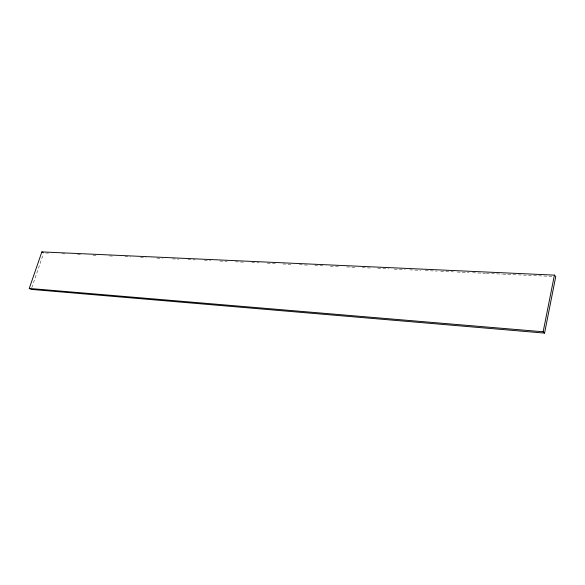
<?xml version="1.0" encoding="UTF-8"?>
<svg xmlns="http://www.w3.org/2000/svg" width="585" height="585" viewBox="0 0 585 585"><rect width="100%" height="100%" fill="white"/><g stroke="black" fill="none" stroke-linecap="round" stroke-linejoin="round"><path stroke-width="0.44" stroke-dasharray="2.92 2.19" d="M31.78 287.688L43.473 253.758M45.593 252.991L50.156 253.203M62.025 253.751L65.674 253.919M77.534 254.468L82.097 254.68M93.052 255.192L97.615 255.396M109.475 255.945L114.038 256.157M124.993 256.669L130.47 256.917M140.51 257.385L145.979 257.634M156.934 258.146L162.411 258.394M172.451 258.863L178.834 259.155M187.96 259.579L195.266 259.916M204.392 260.34L210.775 260.632M219.901 261.056L227.207 261.393M235.419 261.773L243.631 262.153M251.85 262.533L259.148 262.87M267.36 263.25L275.572 263.63M282.877 263.967L292.003 264.391M299.301 264.727L307.52 265.107M314.818 265.444L323.944 265.868M330.335 266.168L340.368 266.628M346.759 266.928L356.799 267.389M362.276 267.645L372.316 268.105M377.786 268.361L388.74 268.866M394.217 269.122L405.164 269.627M409.727 269.839L420.681 270.343M425.244 270.555L437.112 271.104M440.761 271.272L453.536 271.864M457.185 272.032L469.053 272.581M472.702 272.749L485.477 273.341M486.391 273.385L501.908 274.102M502.815 274.146L517.418 274.818M518.332 274.862L553.015 276.464"/><path stroke-width="0.88" d="M544.562 333.099L543.158 331.783L554.404 275.118L41.864 251.901L29.25 288.442L31.195 289.385L544.562 333.099L555.75 276.595L554.404 275.118M29.25 288.442L543.158 331.783M41.864 251.901L43.136 252.574"/></g></svg>
